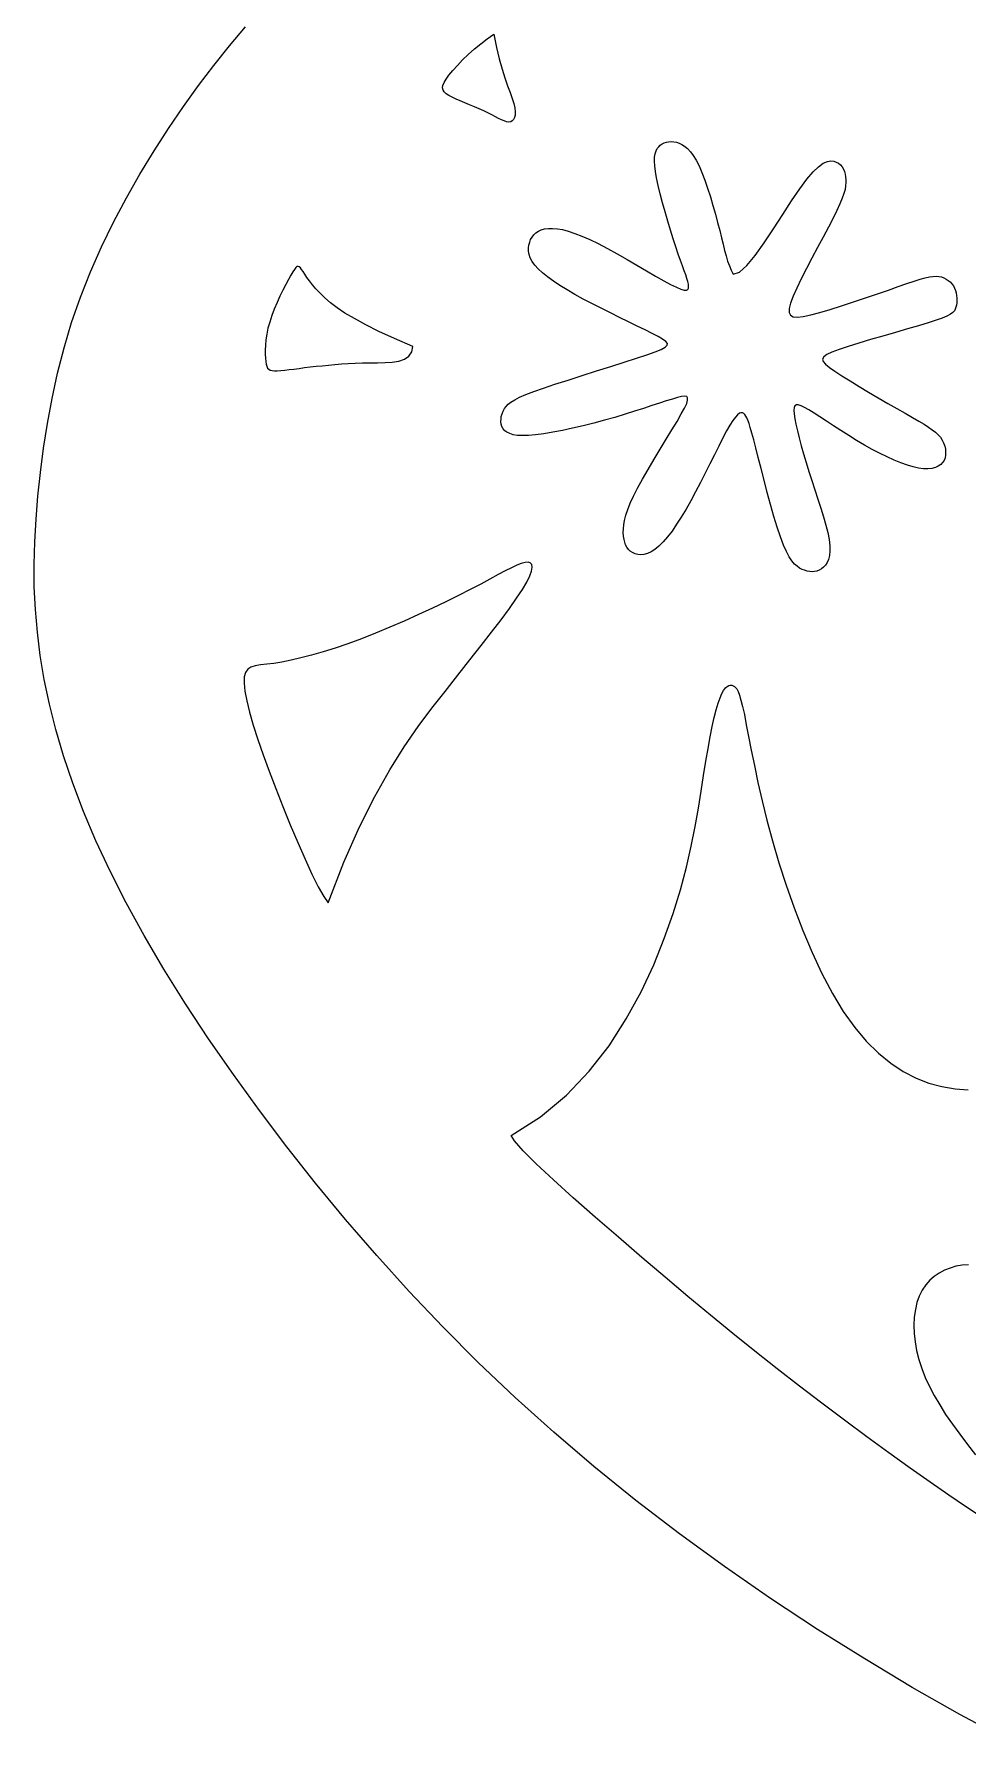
# Model space of a CAD drawing. Header units: millimetres. Extents: x 71 to 193, y 124 to 161.
# Drawn here: x 81.12 to 86.92, y 124.52 to 135.12 of the extents above; entities that cross this region are included whole.
import ezdxf

# ---------------------------------------------------------------- set-up
doc = ezdxf.new("R2010")
doc.units = ezdxf.units.MM

msp = doc.modelspace()

# ---------------------------------------------------------------- linework, layer by layer
at = {"color": 1}
for points in [[(87.162, 124.521), (86.867, 124.679), (86.571, 124.847), (86.276, 125.024), (85.982, 125.208), (85.691, 125.4), (85.405, 125.598), (85.126, 125.801), (84.855, 126.008), (84.594, 126.219), (84.344, 126.433), (84.104, 126.648), (83.875, 126.866), (83.656, 127.086), (83.446, 127.307), (83.245, 127.53), (83.052, 127.754), (82.866, 127.979), (82.688, 128.204), (82.517, 128.43), (82.355, 128.654), (82.201, 128.876), (82.057, 129.094), (81.923, 129.309), (81.801, 129.518), (81.689, 129.721), (81.59, 129.917), (81.502, 130.106), (81.425, 130.288), (81.358, 130.464), (81.301, 130.633), (81.253, 130.797), (81.213, 130.955), (81.181, 131.108), (81.156, 131.257), (81.138, 131.401), (81.126, 131.543), (81.119, 131.683), (81.118, 131.822), (81.122, 131.962), (81.13, 132.103), (81.141, 132.247), (81.157, 132.394), (81.176, 132.545), (81.2, 132.698), (81.229, 132.853), (81.263, 133.01), (81.304, 133.167), (81.351, 133.325), (81.405, 133.483), (81.467, 133.639), (81.536, 133.795), (81.611, 133.948), (81.691, 134.099), (81.775, 134.247), (81.863, 134.391), (81.953, 134.531), (82.046, 134.667), (82.139, 134.797), (82.234, 134.922), (82.331, 135.043), (82.431, 135.161)], [(83.973, 135.116), (83.989, 135.034), (84.006, 134.962), (84.024, 134.899), (84.041, 134.844), (84.058, 134.795), (84.073, 134.753), (84.086, 134.717), (84.096, 134.685), (84.102, 134.658), (84.105, 134.634), (84.104, 134.614), (84.101, 134.598), (84.095, 134.586), (84.087, 134.577), (84.077, 134.572), (84.065, 134.57), (84.052, 134.572), (84.037, 134.577), (84.02, 134.584), (84.002, 134.593), (83.982, 134.603), (83.96, 134.615), (83.936, 134.628), (83.91, 134.64), (83.882, 134.653), (83.852, 134.665), (83.822, 134.677), (83.793, 134.689), (83.764, 134.701), (83.738, 134.712), (83.714, 134.724), (83.693, 134.735), (83.677, 134.746), (83.664, 134.757), (83.657, 134.769), (83.654, 134.783), (83.656, 134.798), (83.664, 134.816), (83.676, 134.837), (83.694, 134.862), (83.718, 134.891), (83.746, 134.922), (83.778, 134.956), (83.814, 134.99), (83.852, 135.024), (83.891, 135.057), (83.932, 135.088), (83.973, 135.116)], [(85.459, 133.625), (85.498, 133.638), (85.544, 133.679), (85.596, 133.742), (85.652, 133.819), (85.709, 133.906), (85.766, 133.995), (85.821, 134.08), (85.872, 134.155), (85.916, 134.215), (85.955, 134.26), (85.989, 134.293), (86.018, 134.314), (86.044, 134.326), (86.065, 134.33), (86.083, 134.328), (86.099, 134.322), (86.113, 134.314), (86.125, 134.304), (86.135, 134.292), (86.143, 134.278), (86.149, 134.263), (86.154, 134.247), (86.157, 134.23), (86.159, 134.212), (86.159, 134.194), (86.157, 134.174), (86.153, 134.152), (86.146, 134.126), (86.135, 134.097), (86.121, 134.062), (86.102, 134.021), (86.079, 133.973), (86.05, 133.918), (86.018, 133.856), (85.983, 133.792), (85.948, 133.725), (85.914, 133.66), (85.881, 133.597), (85.853, 133.539), (85.831, 133.488), (85.815, 133.446), (85.806, 133.413), (85.806, 133.388), (85.814, 133.371), (85.831, 133.361), (85.857, 133.359), (85.893, 133.362), (85.94, 133.372), (85.996, 133.387), (86.061, 133.406), (86.132, 133.428), (86.206, 133.453), (86.281, 133.478), (86.354, 133.503), (86.423, 133.527), (86.484, 133.549), (86.537, 133.567), (86.582, 133.582), (86.62, 133.594), (86.651, 133.602), (86.677, 133.608), (86.699, 133.611), (86.718, 133.612), (86.735, 133.611), (86.752, 133.608), (86.767, 133.602), (86.781, 133.595), (86.794, 133.587), (86.806, 133.577), (86.817, 133.565), (86.826, 133.553), (86.833, 133.539), (86.839, 133.524), (86.843, 133.509), (86.846, 133.493), (86.847, 133.477), (86.848, 133.462), (86.847, 133.447), (86.845, 133.433), (86.842, 133.42), (86.838, 133.408), (86.832, 133.397), (86.822, 133.387), (86.807, 133.376), (86.786, 133.365), (86.757, 133.353), (86.718, 133.339), (86.67, 133.324), (86.609, 133.305), (86.54, 133.285), (86.466, 133.263), (86.388, 133.241), (86.312, 133.219), (86.238, 133.197), (86.172, 133.177), (86.116, 133.158), (86.072, 133.141), (86.04, 133.127), (86.021, 133.112), (86.014, 133.098), (86.017, 133.083), (86.032, 133.066), (86.056, 133.045), (86.09, 133.022), (86.134, 132.994), (86.184, 132.962), (86.24, 132.928), (86.299, 132.893), (86.359, 132.858), (86.419, 132.823), (86.475, 132.791), (86.527, 132.761), (86.572, 132.735), (86.611, 132.713), (86.644, 132.693), (86.672, 132.676), (86.695, 132.659), (86.715, 132.644), (86.731, 132.628), (86.745, 132.612), (86.756, 132.595), (86.765, 132.577), (86.772, 132.558), (86.776, 132.539), (86.778, 132.521), (86.777, 132.502), (86.774, 132.485), (86.768, 132.469), (86.758, 132.455), (86.747, 132.443), (86.732, 132.432), (86.714, 132.424), (86.693, 132.419), (86.668, 132.417), (86.641, 132.417), (86.61, 132.421), (86.576, 132.429), (86.54, 132.439), (86.5, 132.453), (86.458, 132.47), (86.414, 132.49), (86.368, 132.513), (86.321, 132.537), (86.273, 132.564), (86.225, 132.593), (86.176, 132.623), (86.128, 132.654), (86.082, 132.684), (86.038, 132.712), (85.997, 132.739), (85.961, 132.762), (85.929, 132.782), (85.902, 132.797), (85.88, 132.808), (85.863, 132.813), (85.851, 132.813), (85.842, 132.808), (85.837, 132.797), (85.836, 132.78), (85.837, 132.757), (85.841, 132.727), (85.848, 132.693), (85.857, 132.653), (85.868, 132.609), (85.88, 132.56), (85.895, 132.509), (85.911, 132.455), (85.929, 132.4), (85.947, 132.343), (85.966, 132.285), (85.985, 132.228), (86.003, 132.172), (86.02, 132.118), (86.034, 132.067), (86.046, 132.02), (86.054, 131.977), (86.058, 131.939), (86.059, 131.906), (86.056, 131.878), (86.05, 131.854), (86.042, 131.835), (86.032, 131.818), (86.02, 131.805), (86.007, 131.795), (85.993, 131.787), (85.979, 131.781), (85.964, 131.778), (85.949, 131.777), (85.934, 131.778), (85.918, 131.781), (85.902, 131.786), (85.887, 131.792), (85.871, 131.8), (85.855, 131.811), (85.839, 131.825), (85.823, 131.845), (85.807, 131.87), (85.789, 131.903), (85.771, 131.943), (85.752, 131.993), (85.732, 132.053), (85.712, 132.121), (85.691, 132.194), (85.67, 132.269), (85.651, 132.345), (85.632, 132.418), (85.614, 132.486), (85.599, 132.547), (85.586, 132.597), (85.575, 132.638), (85.565, 132.672), (85.557, 132.698), (85.55, 132.718), (85.543, 132.733), (85.537, 132.744), (85.531, 132.753), (85.524, 132.759), (85.516, 132.764), (85.507, 132.764), (85.497, 132.761), (85.485, 132.752), (85.472, 132.738), (85.456, 132.717), (85.438, 132.688), (85.417, 132.652), (85.394, 132.608), (85.369, 132.558), (85.342, 132.504), (85.314, 132.448), (85.285, 132.389), (85.255, 132.331), (85.225, 132.273), (85.195, 132.218), (85.166, 132.166), (85.136, 132.117), (85.107, 132.072), (85.079, 132.03), (85.051, 131.994), (85.024, 131.963), (84.998, 131.936), (84.973, 131.916), (84.949, 131.901), (84.926, 131.891), (84.904, 131.885), (84.884, 131.883), (84.866, 131.884), (84.849, 131.889), (84.833, 131.896), (84.82, 131.905), (84.809, 131.916), (84.799, 131.929), (84.791, 131.944), (84.785, 131.96), (84.781, 131.978), (84.778, 131.998), (84.776, 132.02), (84.777, 132.043), (84.779, 132.068), (84.784, 132.096), (84.792, 132.128), (84.804, 132.163), (84.82, 132.202), (84.84, 132.247), (84.865, 132.297), (84.896, 132.353), (84.93, 132.413), (84.967, 132.476), (85.006, 132.539), (85.043, 132.6), (85.078, 132.658), (85.11, 132.711), (85.136, 132.757), (85.156, 132.793), (85.17, 132.822), (85.176, 132.843), (85.176, 132.857), (85.17, 132.865), (85.157, 132.867), (85.138, 132.865), (85.112, 132.859), (85.081, 132.85), (85.043, 132.838), (85.001, 132.824), (84.954, 132.809), (84.902, 132.792), (84.846, 132.774), (84.787, 132.755), (84.724, 132.736), (84.66, 132.718), (84.593, 132.7), (84.527, 132.684), (84.461, 132.669), (84.398, 132.655), (84.338, 132.643), (84.282, 132.634), (84.231, 132.628), (84.188, 132.624), (84.15, 132.623), (84.119, 132.624), (84.092, 132.628), (84.071, 132.635), (84.053, 132.643), (84.04, 132.653), (84.03, 132.665), (84.023, 132.679), (84.018, 132.694), (84.016, 132.709), (84.017, 132.726), (84.019, 132.742), (84.024, 132.758), (84.031, 132.774), (84.039, 132.79), (84.049, 132.804), (84.062, 132.818), (84.079, 132.831), (84.102, 132.845), (84.132, 132.861), (84.171, 132.877), (84.22, 132.896), (84.28, 132.917), (84.351, 132.942), (84.433, 132.968), (84.52, 132.996), (84.609, 133.024), (84.698, 133.052), (84.782, 133.079), (84.858, 133.103), (84.923, 133.125), (84.975, 133.143), (85.012, 133.158), (85.037, 133.172), (85.049, 133.184), (85.05, 133.195), (85.04, 133.208), (85.02, 133.221), (84.992, 133.238), (84.955, 133.257), (84.912, 133.279), (84.863, 133.303), (84.809, 133.329), (84.753, 133.356), (84.696, 133.385), (84.638, 133.414), (84.581, 133.443), (84.527, 133.471), (84.476, 133.5), (84.427, 133.528), (84.383, 133.555), (84.342, 133.582), (84.306, 133.608), (84.274, 133.633), (84.248, 133.658), (84.227, 133.682), (84.211, 133.705), (84.199, 133.727), (84.192, 133.748), (84.188, 133.768), (84.188, 133.788), (84.19, 133.806), (84.195, 133.824), (84.201, 133.84), (84.21, 133.856), (84.221, 133.87), (84.234, 133.882), (84.249, 133.892), (84.267, 133.901), (84.288, 133.906), (84.311, 133.91), (84.337, 133.91), (84.367, 133.908), (84.399, 133.902), (84.435, 133.892), (84.475, 133.879), (84.519, 133.862), (84.568, 133.841), (84.621, 133.815), (84.678, 133.785), (84.738, 133.751), (84.8, 133.716), (84.861, 133.681), (84.921, 133.646), (84.976, 133.614), (85.027, 133.585), (85.07, 133.562), (85.106, 133.544), (85.133, 133.533), (85.154, 133.527), (85.168, 133.527), (85.177, 133.53), (85.182, 133.538), (85.182, 133.549), (85.181, 133.563), (85.177, 133.579), (85.171, 133.599), (85.164, 133.621), (85.155, 133.647), (85.144, 133.677), (85.132, 133.711), (85.118, 133.75), (85.103, 133.795), (85.087, 133.845), (85.07, 133.898), (85.053, 133.955), (85.036, 134.012), (85.02, 134.069), (85.006, 134.124), (84.993, 134.176), (84.983, 134.223), (84.976, 134.263), (84.972, 134.298), (84.97, 134.328), (84.971, 134.353), (84.975, 134.373), (84.98, 134.391), (84.987, 134.405), (84.996, 134.417), (85.006, 134.427), (85.017, 134.435), (85.03, 134.441), (85.044, 134.446), (85.058, 134.448), (85.074, 134.449), (85.09, 134.448), (85.106, 134.445), (85.123, 134.439), (85.14, 134.431), (85.157, 134.42), (85.175, 134.405), (85.193, 134.386), (85.211, 134.362), (85.229, 134.333), (85.247, 134.298), (85.265, 134.256), (85.283, 134.21), (85.3, 134.159), (85.317, 134.106), (85.333, 134.052), (85.348, 133.998), (85.362, 133.946), (85.375, 133.897), (85.386, 133.852), (85.396, 133.811), (85.405, 133.773), (85.415, 133.739), (85.424, 133.707), (85.435, 133.678), (85.446, 133.651), (85.459, 133.625)], [(83.469, 133.177), (83.356, 133.226), (83.259, 133.27), (83.177, 133.311), (83.107, 133.349), (83.048, 133.384), (82.999, 133.417), (82.958, 133.448), (82.924, 133.478), (82.894, 133.507), (82.868, 133.534), (82.846, 133.56), (82.828, 133.584), (82.812, 133.605), (82.799, 133.625), (82.788, 133.641), (82.779, 133.655), (82.771, 133.665), (82.764, 133.671), (82.757, 133.674), (82.75, 133.672), (82.743, 133.666), (82.734, 133.655), (82.724, 133.64), (82.712, 133.619), (82.697, 133.592), (82.68, 133.562), (82.663, 133.527), (82.644, 133.489), (82.627, 133.45), (82.609, 133.409), (82.594, 133.368), (82.581, 133.328), (82.57, 133.289), (82.563, 133.252), (82.557, 133.217), (82.554, 133.184), (82.552, 133.154), (82.553, 133.127), (82.554, 133.103), (82.556, 133.083), (82.559, 133.066), (82.563, 133.053), (82.568, 133.042), (82.575, 133.035), (82.584, 133.03), (82.596, 133.027), (82.61, 133.026), (82.628, 133.026), (82.649, 133.028), (82.674, 133.03), (82.701, 133.033), (82.731, 133.036), (82.763, 133.04), (82.797, 133.045), (82.833, 133.049), (82.869, 133.053), (82.907, 133.057), (82.946, 133.061), (82.985, 133.065), (83.026, 133.068), (83.068, 133.07), (83.111, 133.072), (83.156, 133.074), (83.202, 133.075), (83.25, 133.075), (83.297, 133.076), (83.342, 133.079), (83.383, 133.086), (83.418, 133.098), (83.445, 133.116), (83.463, 133.142), (83.469, 133.177)], [(82.943, 129.72), (83.041, 129.973), (83.138, 130.192), (83.233, 130.382), (83.326, 130.546), (83.416, 130.69), (83.503, 130.816), (83.588, 130.93), (83.67, 131.034), (83.749, 131.134), (83.823, 131.229), (83.894, 131.319), (83.958, 131.402), (84.017, 131.479), (84.069, 131.549), (84.114, 131.612), (84.15, 131.666), (84.177, 131.713), (84.196, 131.751), (84.207, 131.781), (84.21, 131.805), (84.208, 131.822), (84.199, 131.832), (84.185, 131.836), (84.166, 131.835), (84.142, 131.829), (84.115, 131.818), (84.082, 131.802), (84.043, 131.782), (83.999, 131.759), (83.948, 131.731), (83.891, 131.7), (83.826, 131.666), (83.753, 131.63), (83.675, 131.591), (83.591, 131.551), (83.504, 131.511), (83.415, 131.471), (83.326, 131.432), (83.237, 131.395), (83.15, 131.361), (83.066, 131.33), (82.987, 131.303), (82.912, 131.279), (82.841, 131.259), (82.774, 131.242), (82.713, 131.228), (82.657, 131.216), (82.607, 131.208), (82.562, 131.203), (82.524, 131.198), (82.491, 131.192), (82.464, 131.184), (82.444, 131.171), (82.43, 131.151), (82.423, 131.124), (82.422, 131.086), (82.427, 131.036), (82.439, 130.975), (82.456, 130.905), (82.479, 130.824), (82.507, 130.736), (82.54, 130.64), (82.577, 130.538), (82.618, 130.43), (82.662, 130.318), (82.708, 130.205), (82.755, 130.095), (82.8, 129.992), (82.843, 129.899), (82.882, 129.82), (82.916, 129.759), (82.943, 129.72)], [(84.08, 128.276), (84.262, 128.392), (84.423, 128.526), (84.565, 128.674), (84.688, 128.833), (84.795, 128.999), (84.887, 129.167), (84.965, 129.335), (85.031, 129.499), (85.085, 129.654), (85.131, 129.802), (85.168, 129.942), (85.198, 130.073), (85.223, 130.195), (85.243, 130.309), (85.26, 130.415), (85.275, 130.512), (85.289, 130.6), (85.303, 130.68), (85.316, 130.752), (85.329, 130.816), (85.341, 130.872), (85.353, 130.92), (85.365, 130.96), (85.377, 130.994), (85.388, 131.02), (85.399, 131.04), (85.41, 131.055), (85.421, 131.064), (85.431, 131.07), (85.44, 131.072), (85.45, 131.072), (85.458, 131.069), (85.467, 131.065), (85.474, 131.059), (85.482, 131.049), (85.49, 131.033), (85.498, 131.011), (85.507, 130.98), (85.517, 130.941), (85.528, 130.89), (85.54, 130.827), (85.554, 130.753), (85.57, 130.668), (85.59, 130.573), (85.612, 130.468), (85.638, 130.355), (85.668, 130.234), (85.703, 130.105), (85.743, 129.969), (85.788, 129.83), (85.838, 129.689), (85.892, 129.549), (85.949, 129.412), (86.01, 129.281), (86.075, 129.158), (86.142, 129.046), (86.213, 128.947), (86.285, 128.861), (86.36, 128.787), (86.437, 128.725), (86.515, 128.673), (86.594, 128.632), (86.674, 128.601), (86.755, 128.579), (86.836, 128.566), (86.917, 128.56)], [(86.992, 125.91), (86.901, 125.97), (86.798, 126.042), (86.682, 126.122), (86.558, 126.21), (86.426, 126.304), (86.289, 126.404), (86.15, 126.507), (86.009, 126.612), (85.87, 126.718), (85.732, 126.826), (85.594, 126.935), (85.456, 127.046), (85.318, 127.16), (85.178, 127.276), (85.036, 127.395), (84.892, 127.518), (84.746, 127.644), (84.602, 127.769), (84.465, 127.889), (84.342, 128.001), (84.236, 128.1), (84.154, 128.181), (84.1, 128.242), (84.08, 128.276)], [(86.92, 127.472), (86.881, 127.469), (86.842, 127.463), (86.805, 127.452), (86.77, 127.439), (86.738, 127.421), (86.707, 127.4), (86.679, 127.376), (86.654, 127.347), (86.633, 127.315), (86.614, 127.278), (86.6, 127.238), (86.59, 127.194), (86.583, 127.147), (86.581, 127.098), (86.582, 127.046), (86.588, 126.993), (86.597, 126.939), (86.611, 126.884), (86.629, 126.829), (86.651, 126.773), (86.677, 126.717), (86.707, 126.66), (86.741, 126.602), (86.778, 126.543), (86.82, 126.483), (86.865, 126.42), (86.914, 126.356), (86.964, 126.292)]]:
    msp.add_lwpolyline(points, dxfattribs=at)

doc.saveas('drawing.dxf')
